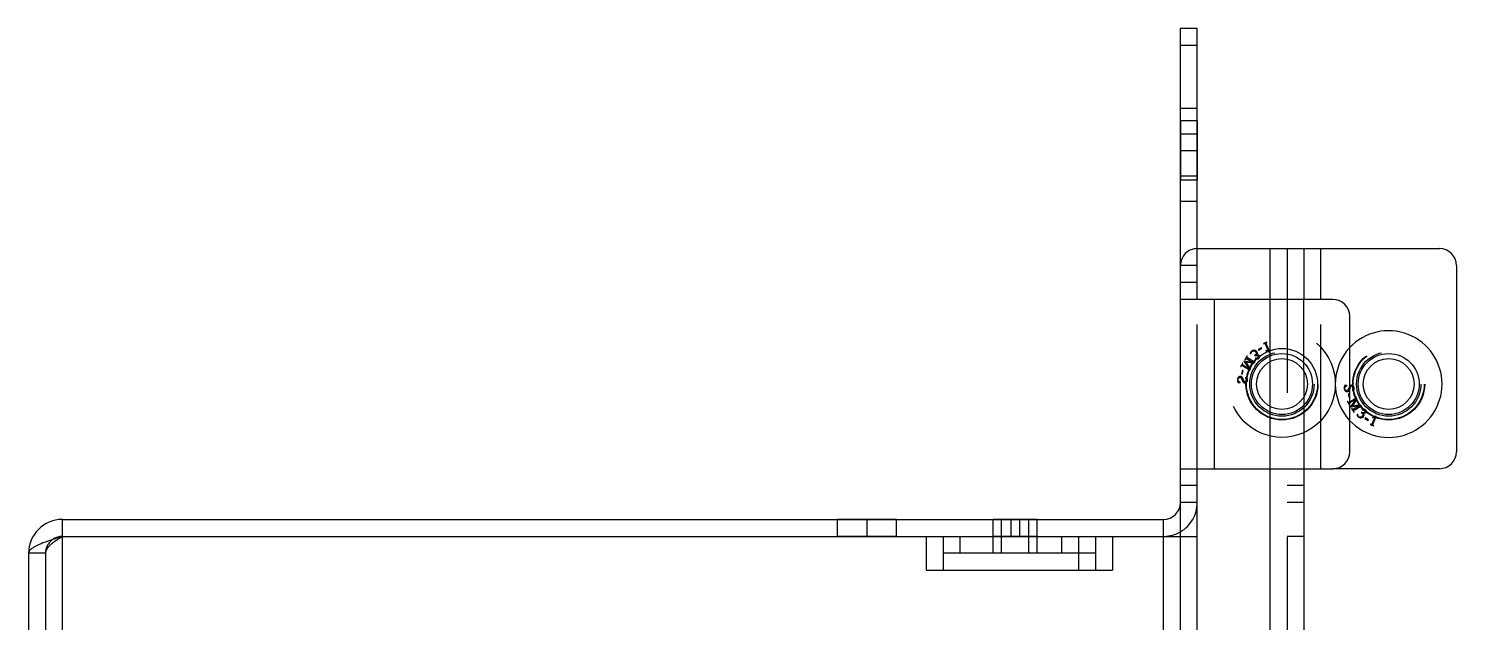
# Model space of a CAD drawing. Header units: millimetres. Extents: x 0 to 8948, y -1340 to 1100.
# Drawn here: x 4561 to 4645.3, y 693.5 to 728.6 of the extents above; entities that cross this region are included whole.
import ezdxf

# ---------------------------------------------------------------- set-up
doc = ezdxf.new("R2010")
doc.units = ezdxf.units.MM
doc.header["$LTSCALE"] = 85.25
doc.linetypes.add('HIDDEN', pattern=[0.2, 0.1, -0.1])
doc.layers.get('0').update_dxf_attribs({"linetype": 'CONTINUOUS'})
doc.layers.add('02___PRT_ALL_AXES', color=7, linetype='CONTINUOUS')
doc.layers.add('DEFAULT_2', color=8, linetype='HIDDEN')

msp = doc.modelspace()

# ---------------------------------------------------------------- linework, layer by layer
at = {"color": 3, "linetype": 'Continuous'}
for p, q in [((4628.959, 473.114), (4628.959, 728.614)), ((4637.959, 712.614), (4628.959, 712.614)), ((4630.959, 712.614), (4630.959, 702.614)), ((4638.959, 703.614), (4638.959, 711.614)), ((4628.959, 702.614), (4637.959, 702.614)), ((4562.959, 699.614), (4627.959, 699.614)), ((4562.959, 489.614), (4562.959, 698.614)), ((4562.959, 698.614), (4613.959, 698.614)), ((4613.959, 698.614), (4613.959, 696.614)), ((4614.959, 698.614), (4614.959, 696.614)), ((4622.959, 696.614), (4622.959, 698.614)), ((4623.959, 698.614), (4623.959, 696.614)), ((4623.959, 698.614), (4628.959, 698.614)), ((4627.959, 552.369), (4627.959, 698.614)), ((4560.959, 697.614), (4560.959, 490.614)), ((4613.959, 696.614), (4623.959, 696.614))]:
    msp.add_line(p, q, dxfattribs=at)
at = {"color": 7, "linetype": 'Continuous'}
for p, q in [((4629.959, 728.614), (4628.959, 728.614)), ((4629.959, 712.614), (4629.959, 728.614)), ((4629.959, 727.614), (4628.959, 727.614)), ((4629.959, 715.614), (4644.259, 715.614)), ((4634.259, 712.614), (4634.259, 715.614)), ((4636.259, 715.614), (4636.259, 712.614)), ((4637.259, 712.614), (4637.259, 715.614)), ((4629.959, 714.614), (4628.959, 714.614)), ((4645.259, 714.614), (4645.259, 703.614)), ((4629.959, 713.614), (4628.959, 713.614)), ((4634.259, 706.293), (4634.259, 708.935)), ((4636.259, 708.358), (4636.259, 706.871)), ((4639.338, 706.776), (4638.959, 706.548)), ((4638.959, 706.517), (4639.342, 706.748)), ((4639.342, 706.748), (4639.002, 706.26)), ((4639.095, 707.244), (4639.094, 707.256)), ((4639.094, 707.244), (4639.198, 707.251)), ((4639.122, 706.307), (4639.404, 706.713)), ((4639.316, 706.859), (4639.303, 706.852)), ((4639.303, 706.852), (4639.338, 706.776)), ((4639.002, 706.26), (4639.538, 706.346)), ((4639.079, 706.17), (4639.066, 706.162)), ((4639.116, 706.129), (4639.079, 706.17)), ((4639.603, 706.383), (4639.122, 706.307)), ((4639.538, 706.346), (4639.175, 706.127)), ((4639.213, 705.947), (4639.186, 706.021)), ((4639.2, 705.939), (4639.213, 705.947)), ((4639.216, 706.07), (4639.57, 706.283)), ((4639.412, 705.815), (4639.395, 705.808)), ((4639.64, 706.271), (4639.679, 706.229)), ((4639.647, 705.925), (4639.643, 705.905)), ((4639.679, 706.229), (4639.691, 706.236)), ((4639.695, 706.101), (4639.701, 706.083)), ((4639.878, 705.614), (4639.858, 705.581)), ((4640.061, 705.5), (4639.878, 705.614)), ((4640.44, 705.658), (4640.268, 705.244)), ((4640.308, 705.656), (4640.313, 705.635)), ((4640.313, 705.635), (4640.44, 705.658)), ((4640.323, 705.221), (4640.523, 705.703)), ((4640.523, 705.703), (4640.495, 705.714)), ((4639.858, 705.581), (4640.04, 705.467)), ((4640.04, 705.467), (4640.061, 705.5)), ((4640.178, 705.234), (4640.172, 705.22)), ((4640.225, 705.223), (4640.178, 705.234)), ((4640.374, 705.152), (4640.338, 705.175)), ((4640.369, 705.139), (4640.374, 705.152)), ((4629.959, 608.614), (4629.959, 702.614)), ((4634.259, 690.614), (4634.259, 702.614)), ((4636.259, 702.614), (4636.259, 690.614)), ((4644.259, 702.614), (4637.959, 702.614)), ((4629.959, 701.614), (4628.959, 701.614)), ((4629.959, 700.614), (4628.959, 700.614)), ((4562.959, 698.614), (4562.959, 699.614)), ((4627.959, 698.614), (4627.959, 699.614)), ((4613.959, 698.614), (4623.959, 698.614)), ((4623.959, 697.614), (4622.959, 697.614))]:
    msp.add_line(p, q, dxfattribs=at)
for centre, radius in [((4634.959, 707.614), 1.8), ((4634.959, 707.614), 1.5), ((4641.259, 707.614), 1.8), ((4641.259, 707.614), 1.5)]:
    msp.add_circle(centre, radius, dxfattribs=at)
for centre, radius, start, end in [((4644.259, 714.614), 1, 0, 90), ((4641.259, 707.614), 3.15, 222.95825, 137.04274), ((4640.878, 707.047), 1.438, 207.53662, 211.08982), ((4644.259, 703.614), 1, 270, 0), ((4627.959, 700.614), 2, 271.54103, 300), ((4562.959, 697.614), 1, 90, 125.03149)]:
    msp.add_arc(centre, radius, start, end, dxfattribs=at)
at = {"color": 3, "linetype": 'Continuous'}
for centre, radius, start, end in [((4637.959, 711.614), 1, 0, 90), ((4637.959, 703.614), 1, 270, 0), ((4627.959, 700.614), 1, 270, 0), ((4562.959, 697.614), 2, 90, 180)]:
    msp.add_arc(centre, radius, start, end, dxfattribs=at)
at = {"color": 7, "linetype": 'Continuous'}
for points in [[(4638.959, 707.297), (4638.967, 707.314), (4638.975, 707.332), (4638.983, 707.353)], [(4639.058, 707.55), (4639.023, 707.546), (4638.994, 707.531), (4638.97, 707.504)], [(4638.983, 707.353), (4639.006, 707.412), (4639.024, 707.451), (4639.039, 707.471)], [(4639.039, 707.471), (4639.054, 707.491), (4639.072, 707.501), (4639.092, 707.503)], [(4639.169, 707.512), (4639.137, 707.542), (4639.1, 707.554), (4639.058, 707.55)], [(4639.092, 707.503), (4639.117, 707.506), (4639.14, 707.498), (4639.161, 707.478)], [(4639.198, 707.399), (4639.205, 707.33), (4639.171, 707.283), (4639.094, 707.256)], [(4639.161, 707.478), (4639.182, 707.458), (4639.195, 707.431), (4639.198, 707.399)], [(4639.224, 707.387), (4639.218, 707.44), (4639.199, 707.482), (4639.169, 707.512)], [(4639.198, 707.251), (4639.221, 707.289), (4639.23, 707.334), (4639.224, 707.387)], [(4639.359, 706.783), (4639.334, 706.824), (4639.319, 706.85), (4639.316, 706.859)], [(4639.404, 706.713), (4639.395, 706.725), (4639.379, 706.749), (4639.359, 706.783)], [(4639.066, 706.162), (4639.093, 706.121), (4639.116, 706.085), (4639.136, 706.052)], [(4639.141, 706.113), (4639.134, 706.113), (4639.126, 706.118), (4639.116, 706.129)], [(4639.136, 706.052), (4639.15, 706.028), (4639.172, 705.99), (4639.2, 705.939)], [(4639.175, 706.127), (4639.159, 706.117), (4639.148, 706.113), (4639.141, 706.113)], [(4639.186, 706.021), (4639.182, 706.031), (4639.182, 706.04), (4639.186, 706.046)], [(4639.186, 706.046), (4639.189, 706.053), (4639.2, 706.06), (4639.216, 706.07)], [(4639.395, 705.808), (4639.386, 705.798), (4639.386, 705.782), (4639.396, 705.76)], [(4639.396, 705.76), (4639.406, 705.738), (4639.426, 705.713), (4639.457, 705.685)], [(4639.432, 705.808), (4639.426, 705.813), (4639.42, 705.815), (4639.412, 705.815)], [(4639.448, 705.772), (4639.444, 705.789), (4639.439, 705.801), (4639.432, 705.808)], [(4639.486, 705.686), (4639.468, 705.702), (4639.455, 705.731), (4639.448, 705.772)], [(4639.457, 705.685), (4639.505, 705.642), (4639.558, 705.621), (4639.617, 705.623)], [(4639.59, 705.656), (4639.547, 705.651), (4639.513, 705.662), (4639.486, 705.686)], [(4639.57, 706.283), (4639.584, 706.292), (4639.597, 706.296), (4639.607, 706.294)], [(4639.701, 705.715), (4639.67, 705.681), (4639.633, 705.661), (4639.59, 705.656)], [(4639.607, 706.294), (4639.616, 706.292), (4639.627, 706.285), (4639.64, 706.271)], [(4639.617, 705.623), (4639.674, 705.625), (4639.723, 705.648), (4639.763, 705.692)], [(4639.643, 705.905), (4639.674, 705.904), (4639.698, 705.897), (4639.715, 705.882)], [(4639.691, 706.236), (4639.677, 706.257), (4639.662, 706.28), (4639.647, 706.305)], [(4639.699, 705.922), (4639.681, 705.924), (4639.663, 705.925), (4639.647, 705.925)], [(4639.804, 706.128), (4639.772, 706.13), (4639.736, 706.121), (4639.695, 706.101)], [(4639.856, 705.948), (4639.833, 705.922), (4639.781, 705.914), (4639.699, 705.922)], [(4639.701, 706.083), (4639.728, 706.096), (4639.755, 706.101), (4639.78, 706.097)], [(4639.743, 705.806), (4639.74, 705.774), (4639.726, 705.744), (4639.701, 705.715)], [(4639.715, 705.882), (4639.737, 705.863), (4639.746, 705.837), (4639.743, 705.806)], [(4639.755, 705.902), (4639.797, 705.898), (4639.831, 705.899), (4639.858, 705.904)], [(4639.808, 705.802), (4639.807, 705.842), (4639.789, 705.875), (4639.755, 705.902)], [(4639.763, 705.692), (4639.793, 705.726), (4639.808, 705.763), (4639.808, 705.802)], [(4639.78, 706.097), (4639.806, 706.093), (4639.829, 706.084), (4639.847, 706.068)], [(4639.894, 706.088), (4639.866, 706.113), (4639.836, 706.126), (4639.804, 706.128)], [(4639.847, 706.068), (4639.865, 706.051), (4639.875, 706.031), (4639.877, 706.009)], [(4639.877, 706.009), (4639.88, 705.987), (4639.873, 705.966), (4639.856, 705.948)], [(4639.858, 705.904), (4639.884, 705.909), (4639.905, 705.92), (4639.921, 705.938)], [(4639.938, 706.009), (4639.934, 706.039), (4639.919, 706.065), (4639.894, 706.088)], [(4639.921, 705.938), (4639.937, 705.955), (4639.942, 705.979), (4639.938, 706.009)], [(4640.495, 705.714), (4640.419, 705.685), (4640.357, 705.665), (4640.308, 705.656)], [(4640.172, 705.22), (4640.201, 705.21), (4640.235, 705.197), (4640.272, 705.182)], [(4640.268, 705.244), (4640.26, 705.225), (4640.245, 705.218), (4640.225, 705.223)], [(4640.272, 705.182), (4640.308, 705.167), (4640.34, 705.153), (4640.369, 705.139)], [(4640.338, 705.175), (4640.32, 705.187), (4640.315, 705.201), (4640.323, 705.221)]]:
    msp.add_open_spline(points, degree=3, dxfattribs=at)
at = {"color": 3, "linetype": 'Continuous'}
for points, knots in [([(4562.385, 698.429), (4562.193, 698.365), (4561.843, 698.243), (4561.441, 698.075), (4561.193, 697.929), (4561.04, 697.812), (4560.959, 697.69), (4560.959, 697.614)], [0, 0, 0, 0, 0.358974, 0.654126, 0.770894, 0.865748, 1, 1, 1, 1]), ([(4562.959, 698.614), (4562.815, 698.568), (4562.623, 698.507), (4562.432, 698.444), (4562.385, 698.429)], [0, 0, 0, 0, 0.754218, 1, 1, 1, 1])]:
    msp.add_open_spline(points, degree=3, knots=knots, dxfattribs=at)
at = {"layer": '02___PRT_ALL_AXES', "color": 8, "linetype": 'HIDDEN'}
for p, q in [((4628.959, 723.164), (4628.959, 719.664)), ((4629.959, 723.164), (4628.959, 723.164)), ((4629.959, 723.164), (4629.959, 719.664)), ((4628.959, 721.414), (4629.959, 721.414)), ((4629.959, 719.902), (4628.959, 719.902)), ((4629.959, 719.664), (4628.959, 719.664)), ((4629.959, 718.402), (4628.959, 718.402)), ((4608.709, 698.614), (4608.709, 699.614)), ((4612.209, 699.614), (4608.709, 699.614)), ((4610.459, 699.614), (4610.459, 698.614)), ((4612.209, 698.614), (4612.209, 699.614)), ((4617.909, 697.614), (4617.909, 699.614)), ((4620.509, 699.614), (4617.909, 699.614)), ((4618.409, 697.614), (4618.409, 699.614)), ((4618.959, 699.614), (4618.959, 698.614)), ((4619.459, 699.614), (4619.459, 698.614)), ((4620.009, 697.614), (4620.009, 699.614)), ((4620.509, 697.614), (4620.509, 699.614)), ((4612.209, 698.614), (4608.709, 698.614)), ((4620.509, 698.614), (4617.909, 698.614)), ((4620.509, 697.614), (4617.909, 697.614))]:
    msp.add_line(p, q, dxfattribs=at)
at = {"layer": '02___PRT_ALL_AXES', "color": 3, "linetype": 'Continuous'}
msp.add_circle((4634.959, 707.614), 2.1, dxfattribs=at)
at = {"layer": '02___PRT_ALL_AXES', "color": 8, "linetype": 'HIDDEN'}
msp.add_circle((4641.259, 707.614), 2.1, dxfattribs=at)
at = {"layer": 'DEFAULT_2', "color": 8, "linetype": 'HIDDEN'}
for p, q in [((4628.959, 723.902), (4629.959, 723.902)), ((4628.959, 722.402), (4629.959, 722.402)), ((4635.259, 715.614), (4635.259, 690.614)), ((4629.959, 702.614), (4629.959, 712.614)), ((4634.259, 708.935), (4634.259, 712.614)), ((4636.259, 708.358), (4636.259, 712.614)), ((4637.259, 702.614), (4637.259, 712.614)), ((4633.872, 710.008), (4633.878, 709.995)), ((4633.878, 709.995), (4633.925, 710.005)), ((4633.968, 709.985), (4634.14, 709.57)), ((4634.223, 709.526), (4634.023, 710.008)), ((4634.038, 710.054), (4634.074, 710.076)), ((4634.074, 710.076), (4634.069, 710.09)), ((4632.702, 708.968), (4633.042, 708.481)), ((4633.238, 708.883), (4632.702, 708.968)), ((4632.766, 709.066), (4632.779, 709.059)), ((4632.779, 709.059), (4632.816, 709.1)), ((4632.875, 709.102), (4633.238, 708.883)), ((4632.886, 709.207), (4632.913, 709.281)), ((4632.913, 709.281), (4632.9, 709.289)), ((4633.27, 708.945), (4632.916, 709.158)), ((4633.095, 709.42), (4633.112, 709.414)), ((4633.379, 709), (4633.34, 708.957)), ((4633.343, 709.323), (4633.347, 709.304)), ((4633.391, 708.992), (4633.379, 709)), ((4633.401, 709.145), (4633.395, 709.127)), ((4633.74, 709.761), (4633.558, 709.647)), ((4633.558, 709.647), (4633.578, 709.614)), ((4633.578, 709.614), (4633.761, 709.728)), ((4633.761, 709.728), (4633.74, 709.761)), ((4634.013, 709.593), (4634.008, 709.572)), ((4634.14, 709.57), (4634.013, 709.593)), ((4634.195, 709.514), (4634.223, 709.526)), ((4632.517, 708.652), (4632.529, 708.644)), ((4632.529, 708.644), (4632.563, 708.683)), ((4632.625, 708.416), (4632.562, 708.21)), ((4632.562, 708.21), (4632.599, 708.198)), ((4632.599, 708.198), (4632.662, 708.405)), ((4632.615, 708.77), (4632.651, 708.846)), ((4632.662, 708.405), (4632.625, 708.416)), ((4632.626, 708.7), (4633.038, 708.453)), ((4632.651, 708.846), (4632.638, 708.854)), ((4633.042, 708.481), (4632.64, 708.723)), ((4633.104, 708.515), (4632.822, 708.921)), ((4632.822, 708.921), (4633.303, 708.846)), ((4633.038, 708.453), (4633.003, 708.377)), ((4633.003, 708.377), (4633.016, 708.369)), ((4632.358, 707.71), (4632.493, 707.706)), ((4632.493, 707.706), (4632.495, 707.718)), ((4632.795, 707.984), (4632.794, 707.973)), ((4632.898, 707.977), (4632.795, 707.984)), ((4638.793, 707.523), (4638.658, 707.518)), ((4638.793, 707.523), (4638.795, 707.51)), ((4636.259, 706.871), (4636.259, 702.614)), ((4638.829, 706.584), (4638.817, 706.576)), ((4638.863, 706.546), (4638.829, 706.584)), ((4638.899, 707.03), (4638.862, 707.018)), ((4638.862, 707.018), (4638.925, 706.812)), ((4638.962, 706.824), (4638.899, 707.03)), ((4638.951, 706.382), (4638.915, 706.459)), ((4638.925, 706.812), (4638.962, 706.824)), ((4638.959, 706.548), (4638.926, 706.528)), ((4638.94, 706.505), (4638.959, 706.517)), ((4634.259, 702.614), (4634.259, 706.293)), ((4638.938, 706.375), (4638.951, 706.382)), ((4636.259, 701.614), (4635.259, 701.614)), ((4636.259, 700.614), (4635.259, 700.614)), ((4615.959, 697.614), (4615.959, 698.614)), ((4621.959, 697.614), (4621.959, 698.614)), ((4624.959, 698.614), (4624.959, 696.614)), ((4628.959, 698.614), (4629.959, 698.614)), ((4636.259, 698.614), (4635.259, 698.614)), ((4561.959, 697.614), (4560.959, 697.614)), ((4561.959, 697.614), (4561.959, 490.614)), ((4622.959, 697.614), (4614.959, 697.614)), ((4623.959, 696.614), (4624.959, 696.614))]:
    msp.add_line(p, q, dxfattribs=at)
for centre, radius in [((4634.959, 707.614), 3.15), ((4634.959, 707.614), 2.125), ((4634.959, 707.614), 1.9), ((4641.259, 707.614), 2.125), ((4641.259, 707.614), 1.9)]:
    msp.add_circle(centre, radius, dxfattribs=at)
for centre, radius, start, end in [((4629.959, 714.614), 1, 90, 180), ((4641.259, 707.614), 3.15, 137.04274, 222.95825), ((4634.578, 708.181), 1.438, 148.91018, 152.46337), ((4627.959, 700.614), 2, 300, 0), ((4562.959, 697.614), 1, 125.03149, 180), ((4627.959, 700.614), 2, 270, 271.54103)]:
    msp.add_arc(centre, radius, start, end, dxfattribs=at)
for points in [[(4633.972, 710.046), (4633.935, 710.031), (4633.901, 710.018), (4633.872, 710.008)], [(4633.925, 710.005), (4633.945, 710.01), (4633.96, 710.003), (4633.968, 709.985)], [(4634.069, 710.09), (4634.04, 710.076), (4634.008, 710.061), (4633.972, 710.046)], [(4634.023, 710.008), (4634.015, 710.027), (4634.02, 710.042), (4634.038, 710.054)], [(4632.836, 709.176), (4632.816, 709.143), (4632.793, 709.107), (4632.766, 709.066)], [(4632.816, 709.1), (4632.826, 709.11), (4632.834, 709.115), (4632.841, 709.116)], [(4632.9, 709.289), (4632.872, 709.238), (4632.85, 709.2), (4632.836, 709.176)], [(4632.841, 709.116), (4632.848, 709.116), (4632.859, 709.111), (4632.875, 709.102)], [(4632.886, 709.182), (4632.882, 709.188), (4632.882, 709.197), (4632.886, 709.207)], [(4632.916, 709.158), (4632.9, 709.168), (4632.889, 709.176), (4632.886, 709.182)], [(4633.096, 709.468), (4633.086, 709.446), (4633.086, 709.43), (4633.095, 709.42)], [(4633.157, 709.543), (4633.126, 709.515), (4633.106, 709.49), (4633.096, 709.468)], [(4633.112, 709.414), (4633.12, 709.413), (4633.126, 709.415), (4633.132, 709.42)], [(4633.132, 709.42), (4633.139, 709.427), (4633.144, 709.439), (4633.148, 709.456)], [(4633.148, 709.456), (4633.155, 709.498), (4633.168, 709.527), (4633.186, 709.542)], [(4633.317, 709.605), (4633.258, 709.607), (4633.205, 709.586), (4633.157, 709.543)], [(4633.186, 709.542), (4633.213, 709.567), (4633.247, 709.577), (4633.29, 709.572)], [(4633.29, 709.572), (4633.333, 709.567), (4633.37, 709.548), (4633.401, 709.513)], [(4633.463, 709.536), (4633.423, 709.58), (4633.374, 709.603), (4633.317, 709.605)], [(4633.415, 709.346), (4633.398, 709.331), (4633.374, 709.324), (4633.343, 709.323)], [(4633.347, 709.304), (4633.363, 709.303), (4633.381, 709.304), (4633.399, 709.306)], [(4633.347, 708.923), (4633.362, 708.948), (4633.377, 708.971), (4633.391, 708.992)], [(4633.395, 709.127), (4633.436, 709.108), (4633.472, 709.099), (4633.504, 709.101)], [(4633.399, 709.306), (4633.481, 709.314), (4633.533, 709.306), (4633.556, 709.28)], [(4633.401, 709.513), (4633.426, 709.485), (4633.44, 709.454), (4633.443, 709.423)], [(4633.48, 709.131), (4633.455, 709.127), (4633.428, 709.133), (4633.401, 709.145)], [(4633.443, 709.423), (4633.446, 709.391), (4633.437, 709.366), (4633.415, 709.346)], [(4633.455, 709.326), (4633.489, 709.353), (4633.507, 709.387), (4633.508, 709.427)], [(4633.558, 709.324), (4633.531, 709.329), (4633.497, 709.33), (4633.455, 709.326)], [(4633.508, 709.427), (4633.508, 709.466), (4633.493, 709.503), (4633.463, 709.536)], [(4633.547, 709.161), (4633.529, 709.144), (4633.506, 709.135), (4633.48, 709.131)], [(4633.504, 709.101), (4633.536, 709.103), (4633.566, 709.115), (4633.594, 709.141)], [(4633.577, 709.219), (4633.575, 709.197), (4633.565, 709.177), (4633.547, 709.161)], [(4633.556, 709.28), (4633.573, 709.262), (4633.58, 709.241), (4633.577, 709.219)], [(4633.621, 709.291), (4633.605, 709.308), (4633.584, 709.32), (4633.558, 709.324)], [(4633.594, 709.141), (4633.619, 709.163), (4633.634, 709.19), (4633.638, 709.22)], [(4633.638, 709.22), (4633.642, 709.25), (4633.637, 709.273), (4633.621, 709.291)], [(4634.008, 709.572), (4634.057, 709.563), (4634.119, 709.544), (4634.195, 709.514)], [(4632.58, 708.752), (4632.564, 708.725), (4632.543, 708.691), (4632.517, 708.652)], [(4632.563, 708.683), (4632.578, 708.7), (4632.589, 708.709), (4632.596, 708.71)], [(4632.638, 708.854), (4632.621, 708.822), (4632.601, 708.788), (4632.58, 708.752)], [(4632.596, 708.71), (4632.603, 708.711), (4632.614, 708.708), (4632.626, 708.7)], [(4632.64, 708.723), (4632.615, 708.738), (4632.607, 708.753), (4632.615, 708.77)], [(4633.016, 708.369), (4633.019, 708.379), (4633.034, 708.404), (4633.059, 708.445)], [(4633.059, 708.445), (4633.079, 708.48), (4633.095, 708.503), (4633.104, 708.515)], [(4633.307, 708.934), (4633.297, 708.932), (4633.284, 708.936), (4633.27, 708.945)], [(4633.34, 708.957), (4633.327, 708.944), (4633.316, 708.936), (4633.307, 708.934)], [(4632.332, 707.875), (4632.326, 707.816), (4632.335, 707.761), (4632.358, 707.71)], [(4632.394, 708.017), (4632.36, 707.985), (4632.339, 707.938), (4632.332, 707.875)], [(4632.39, 707.785), (4632.365, 707.818), (4632.355, 707.853), (4632.359, 707.891)], [(4632.359, 707.891), (4632.363, 707.927), (4632.376, 707.955), (4632.4, 707.978)], [(4632.495, 707.718), (4632.45, 707.729), (4632.416, 707.751), (4632.39, 707.785)], [(4632.523, 708.057), (4632.472, 708.063), (4632.429, 708.049), (4632.394, 708.017)], [(4632.4, 707.978), (4632.424, 708), (4632.45, 708.009), (4632.48, 708.006)], [(4632.48, 708.006), (4632.506, 708.003), (4632.528, 707.991), (4632.544, 707.969)], [(4632.618, 708.008), (4632.598, 708.036), (4632.566, 708.053), (4632.523, 708.057)], [(4632.544, 707.969), (4632.56, 707.947), (4632.577, 707.914), (4632.596, 707.866)], [(4632.596, 707.866), (4632.621, 707.799), (4632.646, 707.753), (4632.67, 707.725)], [(4632.683, 707.876), (4632.659, 707.936), (4632.637, 707.98), (4632.618, 708.008)], [(4632.67, 707.725), (4632.694, 707.697), (4632.723, 707.682), (4632.758, 707.678)], [(4632.739, 707.757), (4632.724, 707.777), (4632.706, 707.817), (4632.683, 707.876)], [(4632.792, 707.725), (4632.772, 707.727), (4632.754, 707.737), (4632.739, 707.757)], [(4632.758, 707.678), (4632.8, 707.674), (4632.837, 707.686), (4632.869, 707.717)], [(4632.861, 707.751), (4632.84, 707.731), (4632.817, 707.722), (4632.792, 707.725)], [(4632.794, 707.973), (4632.87, 707.946), (4632.905, 707.898), (4632.898, 707.83)], [(4632.898, 707.83), (4632.895, 707.797), (4632.882, 707.77), (4632.861, 707.751)], [(4632.869, 707.717), (4632.899, 707.746), (4632.918, 707.788), (4632.924, 707.842)], [(4632.924, 707.842), (4632.93, 707.894), (4632.921, 707.94), (4632.898, 707.977)], [(4638.658, 707.518), (4638.635, 707.467), (4638.626, 707.412), (4638.632, 707.353)], [(4638.632, 707.353), (4638.639, 707.29), (4638.66, 707.243), (4638.694, 707.211)], [(4638.659, 707.337), (4638.655, 707.375), (4638.665, 707.41), (4638.69, 707.444)], [(4638.7, 707.251), (4638.676, 707.273), (4638.663, 707.302), (4638.659, 707.337)], [(4638.69, 707.444), (4638.716, 707.478), (4638.75, 707.5), (4638.795, 707.51)], [(4638.896, 707.363), (4638.877, 707.315), (4638.86, 707.281), (4638.844, 707.259)], [(4638.959, 707.49), (4638.938, 707.461), (4638.918, 707.419), (4638.896, 707.363)], [(4638.918, 707.221), (4638.931, 707.239), (4638.945, 707.264), (4638.959, 707.297)], [(4638.97, 707.504), (4638.966, 707.499), (4638.963, 707.495), (4638.959, 707.49)], [(4638.694, 707.211), (4638.729, 707.179), (4638.772, 707.166), (4638.823, 707.171)], [(4638.78, 707.222), (4638.75, 707.219), (4638.724, 707.229), (4638.7, 707.251)], [(4638.844, 707.259), (4638.828, 707.237), (4638.806, 707.225), (4638.78, 707.222)], [(4638.817, 706.576), (4638.843, 706.537), (4638.864, 706.503), (4638.88, 706.477)], [(4638.823, 707.171), (4638.866, 707.176), (4638.898, 707.193), (4638.918, 707.221)], [(4638.896, 706.518), (4638.889, 706.519), (4638.878, 706.529), (4638.863, 706.546)], [(4638.88, 706.477), (4638.901, 706.441), (4638.921, 706.407), (4638.938, 706.375)], [(4638.926, 706.528), (4638.914, 706.52), (4638.903, 706.517), (4638.896, 706.518)], [(4638.915, 706.459), (4638.907, 706.475), (4638.915, 706.49), (4638.94, 706.505)]]:
    msp.add_open_spline(points, degree=3, dxfattribs=at)
msp.add_open_spline([(4562.959, 698.614), (4562.831, 698.532), (4562.585, 698.375), (4562.205, 698.1), (4561.959, 697.807), (4561.959, 697.614)], degree=3, knots=[0, 0, 0, 0, 0.316085, 0.599304, 1, 1, 1, 1], dxfattribs=at)

doc.saveas('drawing.dxf')
